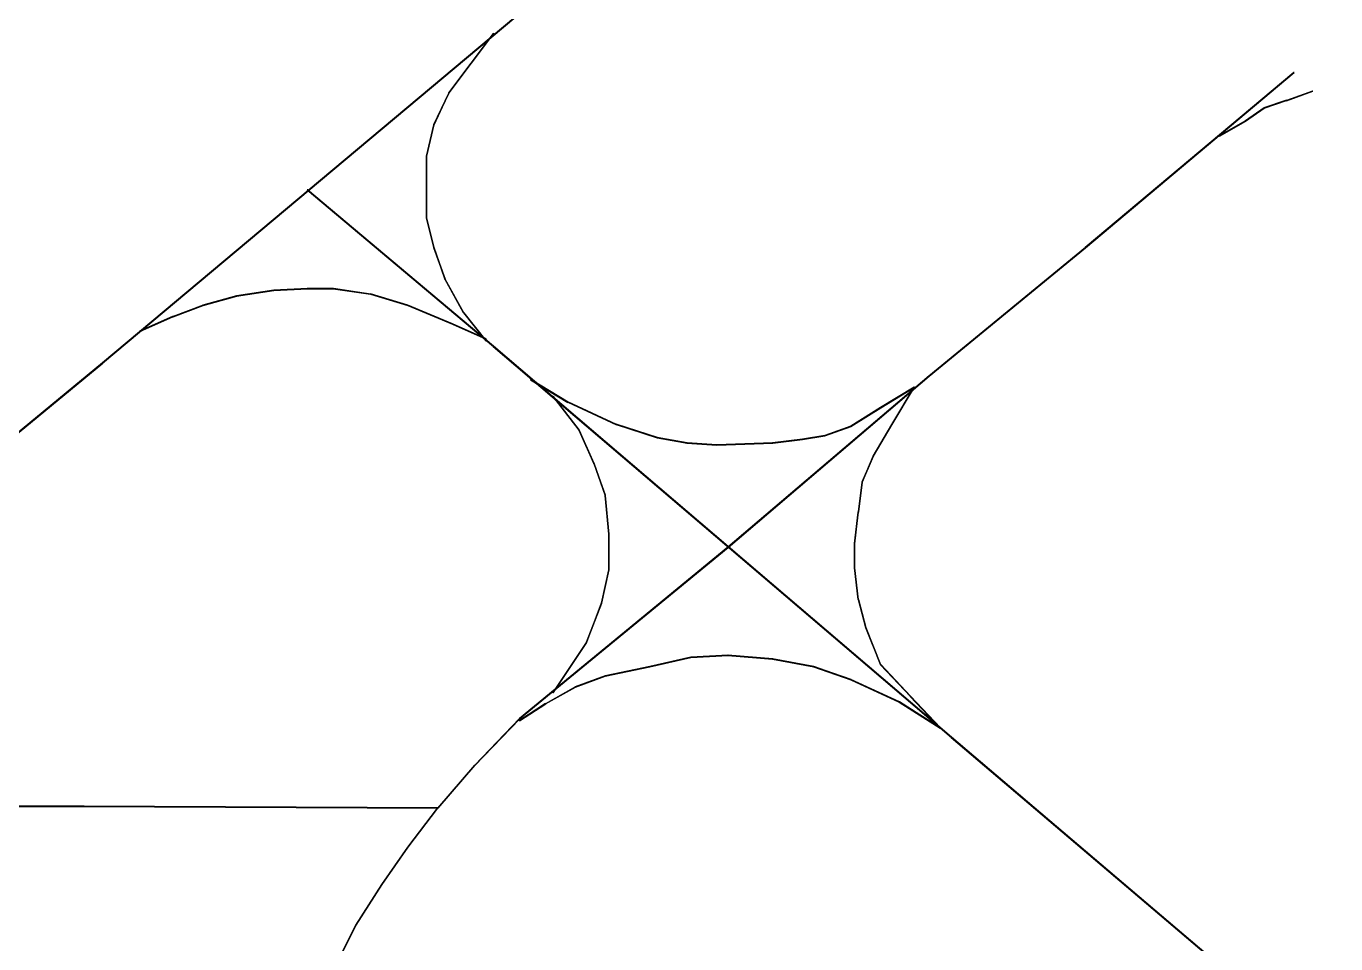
# Model space of a CAD drawing. Extents: x -291248544 to -291003570, y 98625193 to 98746984.
# Drawn here: x -291070004 to -291061953, y 98729246 to 98734885 of the extents above; entities that cross this region are included whole.
import ezdxf

# ---------------------------------------------------------------- set-up
doc = ezdxf.new("R2010")
doc.units = 0

msp = doc.modelspace()

# ---------------------------------------------------------------- linework, layer by layer
at = {"layer": 'mg_to_dxf', "color": 2}
for points in [[(-291066994.1, 98734943.07), (-291066993.98, 98734944.48), (-291069535.32, 98732815.24), (-291069533.92, 98732815.11)], [(-291069533.92, 98732815.11), (-291069534.05, 98732813.7), (-291066992.69, 98734942.95), (-291066994.1, 98734943.07)], [(-291067131.34, 98734839.99), (-291067131.54, 98734841.39), (-291067406.86, 98734474.3), (-291067405.4, 98734474.58)], [(-291067405.4, 98734474.58), (-291067405.14, 98734473.26), (-291067129.94, 98734840.19), (-291067131.34, 98734839.99)], [(-291067131.34, 98734839.99), (-291067129.94, 98734840.19), (-291067131.54, 98734841.39), (-291067131.34, 98734839.99)], [(-291062210.47, 98734599.75), (-291062210.34, 98734601.15), (-291063492.84, 98733524.77), (-291063491.44, 98733524.64)], [(-291063491.44, 98733524.64), (-291063491.57, 98733523.23), (-291062209.06, 98734599.62), (-291062210.47, 98734599.75)], [(-291062210.47, 98734599.75), (-291062209.06, 98734599.62), (-291062210.34, 98734601.15), (-291062210.47, 98734599.75)], [(-291067405.91, 98734473.73), (-291067406.35, 98734475.16), (-291067498.42, 98734279.51), (-291067497.04, 98734280.09)], [(-291067497.04, 98734280.09), (-291067496.52, 98734278.85), (-291067404.63, 98734474.12), (-291067405.91, 98734473.73)], [(-291067406.01, 98734473.78), (-291067406.25, 98734475.1), (-291067406.87, 98734474.3), (-291067405.39, 98734474.58)], [(-291067405.39, 98734474.58), (-291067406.87, 98734474.3), (-291067405.15, 98734473.27), (-291067405.39, 98734474.58)], [(-291067405.4, 98734474.58), (-291067406.86, 98734474.3), (-291067405.14, 98734473.26), (-291067405.4, 98734474.58)], [(-291067405.91, 98734473.73), (-291067404.63, 98734474.12), (-291067406.35, 98734475.16), (-291067405.91, 98734473.73)], [(-291067405.66, 98734474.23), (-291067404.88, 98734473.62), (-291067406.25, 98734475.1), (-291067406.01, 98734473.78)], [(-291067405.39, 98734474.58), (-291067405.15, 98734473.27), (-291067404.88, 98734473.62), (-291067405.66, 98734474.23)], [(-291062096.11, 98734485.46), (-291062095.51, 98734486.74), (-291062256.66, 98734429.18), (-291062255.39, 98734428.57)], [(-291062255.39, 98734428.57), (-291062256, 98734427.29), (-291062094.83, 98734484.85), (-291062096.11, 98734485.46)], [(-291062096.11, 98734485.46), (-291062094.83, 98734484.85), (-291062095.51, 98734486.74), (-291062096.11, 98734485.46)], [(-291062393.6, 98734382.34), (-291062393.23, 98734383.82), (-291062508.58, 98734303.08), (-291062507.22, 98734302.81)], [(-291062507.22, 98734302.81), (-291062507.5, 98734301.39), (-291062392.32, 98734382.02), (-291062393.6, 98734382.34)], [(-291062256.33, 98734428.25), (-291062255.71, 98734429.51), (-291062394.12, 98734383.37), (-291062392.71, 98734382.79)], [(-291062392.71, 98734382.79), (-291062394.12, 98734383.37), (-291062393.21, 98734381.57), (-291062392.71, 98734382.79)], [(-291062393.6, 98734382.34), (-291062392.32, 98734382.02), (-291062393.23, 98734383.82), (-291062393.6, 98734382.34)], [(-291062392.71, 98734382.79), (-291062393.21, 98734381.57), (-291062255.06, 98734427.62), (-291062256.33, 98734428.25)], [(-291062255.39, 98734428.57), (-291062256.66, 98734429.18), (-291062256, 98734427.29), (-291062255.39, 98734428.57)], [(-291062256.33, 98734428.25), (-291062255.06, 98734427.62), (-291062255.71, 98734429.51), (-291062256.33, 98734428.25)], [(-291062508.06, 98734302.27), (-291062507.73, 98734303.61), (-291062668.78, 98734211.59), (-291062667.41, 98734211.22)], [(-291062667.41, 98734211.22), (-291062667.78, 98734209.85), (-291062506.66, 98734301.92), (-291062508.06, 98734302.27)], [(-291062507.22, 98734302.81), (-291062508.58, 98734303.08), (-291062507.5, 98734301.39), (-291062507.22, 98734302.81)], [(-291062508.06, 98734302.27), (-291062506.66, 98734301.92), (-291062507.73, 98734303.61), (-291062508.06, 98734302.27)], [(-291067497.37, 98734279.14), (-291067498.09, 98734280.45), (-291067544.15, 98734084.71), (-291067542.91, 98734085.57)], [(-291067542.91, 98734085.57), (-291067542.15, 98734084.48), (-291067496.19, 98734279.79), (-291067497.37, 98734279.14)], [(-291067497.04, 98734280.09), (-291067498.42, 98734279.51), (-291067496.52, 98734278.85), (-291067497.04, 98734280.09)], [(-291067497.37, 98734279.14), (-291067496.19, 98734279.79), (-291067498.09, 98734280.45), (-291067497.37, 98734279.14)], [(-291062667.41, 98734211.22), (-291062668.78, 98734211.59), (-291062667.78, 98734209.85), (-291062667.41, 98734211.22)], [(-291067542.91, 98734085.57), (-291067544.15, 98734084.71), (-291067542.15, 98734084.48), (-291067542.91, 98734085.57)], [(-291067543.03, 98734084.58), (-291067544.03, 98734085.7), (-291067544.03, 98733867.15), (-291067543.03, 98733868.15)], [(-291067543.03, 98734084.58), (-291067542.03, 98734085.47), (-291067544.03, 98734085.7), (-291067543.03, 98734084.58)], [(-291067543.03, 98733868.15), (-291067542.03, 98733867.15), (-291067542.03, 98734085.47), (-291067543.03, 98734084.58)], [(-291068275.07, 98733878.77), (-291068275.19, 98733880.18), (-291068276.48, 98733878.65), (-291068275.07, 98733878.77)], [(-291068275.07, 98733878.77), (-291068276.48, 98733878.65), (-291067131.31, 98732916.7), (-291067131.43, 98732918.11)], [(-291067131.43, 98732918.11), (-291067130.01, 98732918.23), (-291068275.19, 98733880.18), (-291068275.07, 98733878.77)], [(-291067543.03, 98733868.15), (-291067544.03, 98733867.15), (-291067542.03, 98733867.15), (-291067543.03, 98733868.15)], [(-291067543.03, 98733867.15), (-291067544.03, 98733868.15), (-291067544.03, 98733706.8), (-291067543.03, 98733707.93)], [(-291067543.03, 98733867.15), (-291067542.03, 98733868.15), (-291067544.03, 98733868.15), (-291067543.03, 98733867.15)], [(-291067543.03, 98733707.93), (-291067542.03, 98733707.05), (-291067542.03, 98733868.15), (-291067543.03, 98733867.15)], [(-291067542.91, 98733706.94), (-291067542.15, 98733708.04), (-291067544.15, 98733707.79), (-291067542.91, 98733706.94)], [(-291067542.91, 98733706.94), (-291067544.15, 98733707.79), (-291067498.09, 98733523.55), (-291067497.37, 98733524.81)], [(-291067543.03, 98733707.93), (-291067544.03, 98733706.8), (-291067542.03, 98733707.05), (-291067543.03, 98733707.93)], [(-291067497.37, 98733524.81), (-291067496.17, 98733524.13), (-291067542.15, 98733708.04), (-291067542.91, 98733706.94)], [(-291067497.09, 98733523.85), (-291067496.46, 98733525.08), (-291067498.38, 98733524.51), (-291067497.09, 98733523.85)], [(-291067497.09, 98733523.85), (-291067498.38, 98733524.51), (-291067429.34, 98733328.89), (-291067428.76, 98733330.25)], [(-291067497.37, 98733524.81), (-291067498.09, 98733523.55), (-291067496.17, 98733524.13), (-291067497.37, 98733524.81)], [(-291067428.76, 98733330.25), (-291067427.51, 98733329.71), (-291067496.46, 98733525.08), (-291067497.09, 98733523.85)], [(-291063492.21, 98733524.01), (-291063492.07, 98733525.41), (-291064454.15, 98732735.13), (-291064452.74, 98732735)], [(-291064452.74, 98732735), (-291064452.87, 98732733.6), (-291063490.8, 98733523.87), (-291063492.21, 98733524.01)], [(-291063491.44, 98733524.64), (-291063492.84, 98733524.77), (-291063491.57, 98733523.23), (-291063491.44, 98733524.64)], [(-291063492.21, 98733524.01), (-291063490.8, 98733523.87), (-291063492.07, 98733525.41), (-291063492.21, 98733524.01)], [(-291067428.35, 98733329.33), (-291067427.92, 98733330.62), (-291067429.75, 98733329.8), (-291067428.35, 98733329.33)], [(-291067428.35, 98733329.33), (-291067429.75, 98733329.8), (-291067314.74, 98733122.78), (-291067314.39, 98733124.22)], [(-291067428.76, 98733330.25), (-291067429.34, 98733328.89), (-291067427.51, 98733329.71), (-291067428.76, 98733330.25)], [(-291067314.39, 98733124.22), (-291067313.07, 98733123.9), (-291067427.92, 98733330.62), (-291067428.35, 98733329.33)], [(-291068481.94, 98733261.03), (-291068481.05, 98733262.18), (-291068711.03, 98733227.68), (-291068709.83, 98733226.85)], [(-291068709.83, 98733226.85), (-291068710.61, 98733225.72), (-291068480.85, 98733260.19), (-291068481.94, 98733261.03)], [(-291068275.95, 98733272.52), (-291068274.98, 98733273.58), (-291068482.05, 98733262.08), (-291068480.95, 98733261.14)], [(-291068480.95, 98733261.14), (-291068482.05, 98733262.08), (-291068481.84, 98733260.08), (-291068480.95, 98733261.14)], [(-291068481.94, 98733261.03), (-291068480.85, 98733260.19), (-291068481.05, 98733262.18), (-291068481.94, 98733261.03)], [(-291068480.95, 98733261.14), (-291068481.84, 98733260.08), (-291068274.92, 98733271.58), (-291068275.95, 98733272.52)], [(-291068274.95, 98733272.55), (-291068275.98, 98733273.55), (-291068275.92, 98733271.55), (-291068274.95, 98733272.55)], [(-291068115.74, 98733272.55), (-291068114.66, 98733273.55), (-291068275.98, 98733273.55), (-291068274.95, 98733272.55)], [(-291068275.95, 98733272.52), (-291068274.92, 98733271.58), (-291068274.98, 98733273.58), (-291068275.95, 98733272.52)], [(-291068274.95, 98733272.55), (-291068275.92, 98733271.55), (-291068114.81, 98733271.55), (-291068115.74, 98733272.55)], [(-291068114.74, 98733272.48), (-291068115.66, 98733273.63), (-291068115.8, 98733271.63), (-291068114.74, 98733272.48)], [(-291068114.74, 98733272.48), (-291068115.8, 98733271.63), (-291067886.08, 98733237.17), (-291067886.85, 98733238.29)], [(-291068115.74, 98733272.55), (-291068114.81, 98733271.55), (-291068114.66, 98733273.55), (-291068115.74, 98733272.55)], [(-291067886.85, 98733238.29), (-291067885.64, 98733239.12), (-291068115.66, 98733273.63), (-291068114.74, 98733272.48)], [(-291068916.79, 98733169.38), (-291068916.16, 98733170.68), (-291069100.27, 98733101.64), (-291069098.96, 98733101.07)], [(-291069098.96, 98733101.07), (-291069099.52, 98733099.79), (-291068915.54, 98733168.78), (-291068916.79, 98733169.38)], [(-291068710.81, 98733226.64), (-291068710.05, 98733227.89), (-291068917.11, 98733170.37), (-291068915.84, 98733169.69)], [(-291068915.84, 98733169.69), (-291068917.11, 98733170.37), (-291068916.49, 98733168.47), (-291068915.84, 98733169.69)], [(-291068916.79, 98733169.38), (-291068915.54, 98733168.78), (-291068916.16, 98733170.68), (-291068916.79, 98733169.38)], [(-291068915.84, 98733169.69), (-291068916.49, 98733168.47), (-291068709.64, 98733225.93), (-291068710.81, 98733226.64)], [(-291068709.83, 98733226.85), (-291068711.03, 98733227.68), (-291068710.61, 98733225.72), (-291068709.83, 98733226.85)], [(-291068710.81, 98733226.64), (-291068709.64, 98733225.93), (-291068710.05, 98733227.89), (-291068710.81, 98733226.64)], [(-291067885.87, 98733238.08), (-291067886.61, 98733239.34), (-291067887.05, 98733237.39), (-291067885.87, 98733238.08)], [(-291067885.87, 98733238.08), (-291067887.05, 98733237.39), (-291067657.33, 98733168.47), (-291067657.95, 98733169.7)], [(-291067886.85, 98733238.29), (-291067886.08, 98733237.17), (-291067885.64, 98733239.12), (-291067886.85, 98733238.29)], [(-291067657.95, 98733169.7), (-291067656.65, 98733170.35), (-291067886.61, 98733239.34), (-291067885.87, 98733238.08)], [(-291067657.01, 98733169.36), (-291067657.6, 98733170.69), (-291067658.27, 98733168.81), (-291067657.01, 98733169.36)], [(-291067657.01, 98733169.36), (-291067658.27, 98733168.81), (-291067382.75, 98733054), (-291067383.27, 98733055.31)], [(-291067657.95, 98733169.7), (-291067657.33, 98733168.47), (-291067656.65, 98733170.35), (-291067657.95, 98733169.7)], [(-291067383.27, 98733055.31), (-291067381.96, 98733055.84), (-291067657.6, 98733170.69), (-291067657.01, 98733169.36)], [(-291069099.88, 98733100.69), (-291069099.35, 98733102.02), (-291069306.28, 98733010.05), (-291069304.96, 98733009.54)], [(-291069304.96, 98733009.54), (-291069305.47, 98733008.22), (-291069098.59, 98733100.17), (-291069099.88, 98733100.69)], [(-291069098.96, 98733101.07), (-291069100.27, 98733101.64), (-291069099.52, 98733099.79), (-291069098.96, 98733101.07)], [(-291069099.88, 98733100.69), (-291069098.59, 98733100.17), (-291069099.35, 98733102.02), (-291069099.88, 98733100.69)], [(-291067313.83, 98733123.39), (-291067313.63, 98733124.73), (-291067315.29, 98733123.61), (-291067313.83, 98733123.39)], [(-291067313.83, 98733123.39), (-291067315.29, 98733123.61), (-291067177.29, 98732951.1), (-291067177.13, 98732952.51)], [(-291067314.39, 98733124.22), (-291067314.74, 98733122.78), (-291067313.07, 98733123.9), (-291067314.39, 98733124.22)], [(-291067177.13, 98732952.51), (-291067175.73, 98732952.35), (-291067313.63, 98733124.73), (-291067313.83, 98733123.39)], [(-291069304.96, 98733009.54), (-291069306.28, 98733010.05), (-291069305.47, 98733008.22), (-291069304.96, 98733009.54)], [(-291067382.36, 98733054.91), (-291067382.87, 98733056.24), (-291067383.66, 98733054.4), (-291067382.36, 98733054.91)], [(-291067382.36, 98733054.91), (-291067383.66, 98733054.4), (-291067176.77, 98732962.45), (-291067177.28, 98732963.77)], [(-291067383.27, 98733055.31), (-291067382.75, 98733054), (-291067381.96, 98733055.84), (-291067383.27, 98733055.31)], [(-291067177.28, 98732963.77), (-291067175.96, 98732964.27), (-291067382.87, 98733056.24), (-291067382.36, 98733054.91)], [(-291067177.13, 98732952.51), (-291067177.29, 98732951.1), (-291067175.73, 98732952.35), (-291067177.13, 98732952.51)], [(-291067177.28, 98732963.77), (-291067176.77, 98732962.45), (-291067175.96, 98732964.27), (-291067177.28, 98732963.77)], [(-291067130.66, 98732917.46), (-291067130.78, 98732918.87), (-291067132.07, 98732917.35), (-291067130.66, 98732917.46)], [(-291067130.66, 98732917.46), (-291067132.07, 98732917.35), (-291064316.06, 98730513.44), (-291064316.18, 98730514.85)], [(-291067131.43, 98732918.11), (-291067131.31, 98732916.7), (-291067130.01, 98732918.23), (-291067131.43, 98732918.11)], [(-291064316.18, 98730514.85), (-291064314.77, 98730514.96), (-291067130.78, 98732918.87), (-291067130.66, 98732917.46)], [(-291069534.69, 98732814.47), (-291069534.55, 98732815.88), (-291071160.39, 98731476.28), (-291071158.98, 98731476.15)], [(-291071158.98, 98731476.15), (-291071159.11, 98731474.74), (-291069533.28, 98732814.34), (-291069534.69, 98732814.47)], [(-291069533.92, 98732815.11), (-291069535.32, 98732815.24), (-291069534.05, 98732813.7), (-291069533.92, 98732815.11)], [(-291069534.69, 98732814.47), (-291069533.28, 98732814.34), (-291069534.55, 98732815.88), (-291069534.69, 98732814.47)], [(-291066901.73, 98732711.53), (-291066902.07, 98732712.91), (-291066903.1, 98732711.19), (-291066901.73, 98732711.53)], [(-291066901.73, 98732711.53), (-291066903.1, 98732711.19), (-291066673.32, 98732573.32), (-291066673.71, 98732574.72)], [(-291066673.71, 98732574.72), (-291066672.38, 98732575.09), (-291066902.07, 98732712.91), (-291066901.73, 98732711.53)], [(-291064453.51, 98732734.36), (-291064453.39, 98732735.77), (-291065690.11, 98731682.27), (-291065688.71, 98731682.15)], [(-291065688.71, 98731682.15), (-291065688.83, 98731680.73), (-291064452.1, 98732734.24), (-291064453.51, 98732734.36)], [(-291064452.74, 98732735), (-291064454.15, 98732735.13), (-291064452.87, 98732733.6), (-291064452.74, 98732735)], [(-291064453.51, 98732734.36), (-291064452.1, 98732734.24), (-291064453.39, 98732735.77), (-291064453.51, 98732734.36)], [(-291066764.52, 98732608.4), (-291066764.35, 98732609.8), (-291066765.93, 98732608.58), (-291066764.52, 98732608.4)], [(-291066764.52, 98732608.4), (-291066765.93, 98732608.58), (-291066605.17, 98732401.89), (-291066604.92, 98732403.2)], [(-291066604.92, 98732403.2), (-291066603.44, 98732402.92), (-291066764.35, 98732609.8), (-291066764.52, 98732608.4)], [(-291064545.1, 98732665.75), (-291064544.77, 98732667.13), (-291064751.62, 98732540.72), (-291064750.24, 98732540.39)], [(-291064750.24, 98732540.39), (-291064750.57, 98732539.02), (-291064543.73, 98732665.42), (-291064545.1, 98732665.75)], [(-291064544.93, 98732665.59), (-291064545.28, 98732666.96), (-291064683.12, 98732437.22), (-291064681.75, 98732437.56)], [(-291064681.75, 98732437.56), (-291064681.4, 98732436.19), (-291064543.56, 98732665.93), (-291064544.93, 98732665.59)], [(-291064544.93, 98732665.59), (-291064543.56, 98732665.93), (-291064545.28, 98732666.96), (-291064544.93, 98732665.59)], [(-291064545.1, 98732665.75), (-291064543.73, 98732665.42), (-291064544.77, 98732667.13), (-291064545.1, 98732665.75)], [(-291066672.82, 98732574.25), (-291066673.27, 98732575.56), (-291066674.2, 98732573.79), (-291066672.82, 98732574.25)], [(-291066672.82, 98732574.25), (-291066674.2, 98732573.79), (-291066375.64, 98732435.99), (-291066376.19, 98732437.34)], [(-291066673.71, 98732574.72), (-291066673.32, 98732573.32), (-291066672.38, 98732575.09), (-291066673.71, 98732574.72)], [(-291066376.19, 98732437.34), (-291066374.92, 98732437.86), (-291066673.27, 98732575.56), (-291066672.82, 98732574.25)], [(-291064751.1, 98732539.87), (-291064750.77, 98732541.25), (-291064934.64, 98732426.33), (-291064933.35, 98732425.96)], [(-291064933.35, 98732425.96), (-291064933.77, 98732424.52), (-291064749.72, 98732539.54), (-291064751.1, 98732539.87)], [(-291064750.24, 98732540.39), (-291064751.62, 98732540.72), (-291064750.57, 98732539.02), (-291064750.24, 98732540.39)], [(-291064751.1, 98732539.87), (-291064749.72, 98732539.54), (-291064750.77, 98732541.25), (-291064751.1, 98732539.87)], [(-291066604.41, 98732402.34), (-291066603.95, 98732403.78), (-291066605.68, 98732402.74), (-291066604.41, 98732402.34)], [(-291066604.41, 98732402.34), (-291066605.68, 98732402.74), (-291066513.79, 98732195.98), (-291066513.26, 98732197.27)], [(-291066604.92, 98732403.2), (-291066605.17, 98732401.89), (-291066603.44, 98732402.92), (-291066604.92, 98732403.2)], [(-291066513.26, 98732197.27), (-291066511.93, 98732196.72), (-291066603.95, 98732403.78), (-291066604.41, 98732402.34)], [(-291066375.26, 98732436.98), (-291066375.85, 98732438.22), (-291066376.57, 98732436.35), (-291066375.26, 98732436.98)], [(-291066375.26, 98732436.98), (-291066376.57, 98732436.35), (-291066123.73, 98732355.9), (-291066124.44, 98732357.18)], [(-291066376.19, 98732437.34), (-291066375.64, 98732435.99), (-291066374.92, 98732437.86), (-291066376.19, 98732437.34)], [(-291066124.44, 98732357.18), (-291066123.24, 98732357.84), (-291066375.85, 98732438.22), (-291066375.26, 98732436.98)], [(-291065094.49, 98732368.39), (-291065093.75, 98732369.52), (-291065231.96, 98732346.49), (-291065230.83, 98732345.66)], [(-291065230.83, 98732345.66), (-291065231.67, 98732344.51), (-291065093.25, 98732367.58), (-291065094.49, 98732368.39)], [(-291064934.25, 98732425.52), (-291064933.74, 98732426.76), (-291065094.72, 98732369.27), (-291065093.52, 98732368.64)], [(-291065093.52, 98732368.64), (-291065094.72, 98732369.27), (-291065094.21, 98732367.33), (-291065093.52, 98732368.64)], [(-291065094.49, 98732368.39), (-291065093.25, 98732367.58), (-291065093.75, 98732369.52), (-291065094.49, 98732368.39)], [(-291065093.52, 98732368.64), (-291065094.21, 98732367.33), (-291064932.86, 98732424.95), (-291064934.25, 98732425.52)], [(-291064933.35, 98732425.96), (-291064934.64, 98732426.33), (-291064933.77, 98732424.52), (-291064933.35, 98732425.96)], [(-291064934.25, 98732425.52), (-291064932.86, 98732424.95), (-291064933.74, 98732426.76), (-291064934.25, 98732425.52)], [(-291064682.26, 98732436.7), (-291064682.61, 98732438.08), (-291064797.6, 98732242.6), (-291064796.19, 98732243.02)], [(-291064796.19, 98732243.02), (-291064795.81, 98732241.7), (-291064680.89, 98732437.05), (-291064682.26, 98732436.7)], [(-291064681.75, 98732437.56), (-291064683.12, 98732437.22), (-291064681.4, 98732436.19), (-291064681.75, 98732437.56)], [(-291064682.26, 98732436.7), (-291064680.89, 98732437.05), (-291064682.61, 98732438.08), (-291064682.26, 98732436.7)], [(-291066123.47, 98732356.93), (-291066124.21, 98732358.09), (-291066124.7, 98732356.15), (-291066123.47, 98732356.93)], [(-291066123.47, 98732356.93), (-291066124.7, 98732356.15), (-291065940.49, 98732321.61), (-291065941.35, 98732322.79)], [(-291066124.44, 98732357.18), (-291066123.73, 98732355.9), (-291066123.24, 98732357.84), (-291066124.44, 98732357.18)], [(-291065941.35, 98732322.79), (-291065940.24, 98732323.59), (-291066124.21, 98732358.09), (-291066123.47, 98732356.93)], [(-291065940.36, 98732322.66), (-291065941.23, 98732323.72), (-291065941.48, 98732321.73), (-291065940.36, 98732322.66)], [(-291065940.36, 98732322.66), (-291065941.48, 98732321.73), (-291065757.27, 98732310.22), (-291065758.25, 98732311.28)], [(-291065941.35, 98732322.79), (-291065940.49, 98732321.61), (-291065940.24, 98732323.59), (-291065941.35, 98732322.79)], [(-291065758.25, 98732311.28), (-291065757.24, 98732312.22), (-291065941.23, 98732323.72), (-291065940.36, 98732322.66)], [(-291065757.25, 98732311.27), (-291065758.27, 98732310.23), (-291065413.85, 98732321.71), (-291065414.93, 98732322.68)], [(-291065757.25, 98732311.27), (-291065758.24, 98732312.23), (-291065758.27, 98732310.23), (-291065757.25, 98732311.27)], [(-291065758.25, 98732311.28), (-291065757.27, 98732310.22), (-291065757.24, 98732312.22), (-291065758.25, 98732311.28)], [(-291065414.93, 98732322.68), (-291065414.01, 98732323.71), (-291065758.24, 98732312.23), (-291065757.25, 98732311.27)], [(-291065231.82, 98732345.52), (-291065230.97, 98732346.63), (-291065415, 98732323.63), (-291065413.93, 98732322.75)], [(-291065413.93, 98732322.75), (-291065415, 98732323.63), (-291065414.85, 98732321.63), (-291065413.93, 98732322.75)], [(-291065414.93, 98732322.68), (-291065413.85, 98732321.71), (-291065414.01, 98732323.71), (-291065414.93, 98732322.68)], [(-291065413.93, 98732322.75), (-291065414.85, 98732321.63), (-291065230.68, 98732344.65), (-291065231.82, 98732345.52)], [(-291065230.83, 98732345.66), (-291065231.96, 98732346.49), (-291065231.67, 98732344.51), (-291065230.83, 98732345.66)], [(-291065231.82, 98732345.52), (-291065230.68, 98732344.65), (-291065230.97, 98732346.63), (-291065231.82, 98732345.52)], [(-291064796.65, 98732242.12), (-291064797.14, 98732243.5), (-291064866.29, 98732082.17), (-291064864.91, 98732082.83)], [(-291064864.91, 98732082.83), (-291064864.34, 98732081.64), (-291064795.36, 98732242.59), (-291064796.65, 98732242.12)], [(-291064796.19, 98732243.02), (-291064797.6, 98732242.6), (-291064795.81, 98732241.7), (-291064796.19, 98732243.02)], [(-291064796.65, 98732242.12), (-291064795.36, 98732242.59), (-291064797.14, 98732243.5), (-291064796.65, 98732242.12)], [(-291066512.89, 98732196.34), (-291066512.3, 98732197.65), (-291066514.16, 98732196.91), (-291066512.89, 98732196.34)], [(-291066512.89, 98732196.34), (-291066514.16, 98732196.91), (-291066445.21, 98732001.57), (-291066444.56, 98732002.73)], [(-291066513.26, 98732197.27), (-291066513.79, 98732195.98), (-291066511.93, 98732196.72), (-291066513.26, 98732197.27)], [(-291066444.56, 98732002.73), (-291066443.25, 98732002), (-291066512.3, 98732197.65), (-291066512.89, 98732196.34)], [(-291064865.17, 98732081.87), (-291064866.02, 98732083.13), (-291064889.06, 98731898.89), (-291064887.94, 98731899.76)], [(-291064887.94, 98731899.76), (-291064887.07, 98731898.64), (-291064864.07, 98732082.6), (-291064865.17, 98732081.87)], [(-291064864.91, 98732082.83), (-291064866.29, 98732082.17), (-291064864.34, 98732081.64), (-291064864.91, 98732082.83)], [(-291064865.17, 98732081.87), (-291064864.07, 98732082.6), (-291064866.02, 98732083.13), (-291064865.17, 98732081.87)], [(-291066444.35, 98732001.76), (-291066443.46, 98732002.98), (-291066445.43, 98732002.54), (-291066444.35, 98732001.76)], [(-291066444.35, 98732001.76), (-291066445.43, 98732002.54), (-291066422.46, 98731761.39), (-291066421.56, 98731762.43)], [(-291066444.56, 98732002.73), (-291066445.21, 98732001.57), (-291066443.25, 98732002), (-291066444.56, 98732002.73)], [(-291066421.56, 98731762.43), (-291066420.46, 98731761.48), (-291066443.46, 98732002.98), (-291066444.35, 98732001.76)], [(-291064888.06, 98731898.76), (-291064888.93, 98731899.88), (-291064911.95, 98731704.27), (-291064910.83, 98731705.21)], [(-291064910.83, 98731705.21), (-291064909.95, 98731704.16), (-291064886.95, 98731899.64), (-291064888.06, 98731898.76)], [(-291064887.94, 98731899.76), (-291064889.06, 98731898.89), (-291064887.07, 98731898.64), (-291064887.94, 98731899.76)], [(-291064888.06, 98731898.76), (-291064886.95, 98731899.64), (-291064888.93, 98731899.88), (-291064888.06, 98731898.76)], [(-291066421.51, 98731761.43), (-291066420.51, 98731762.48), (-291066422.51, 98731762.39), (-291066421.51, 98731761.43)], [(-291066421.51, 98731761.43), (-291066422.51, 98731762.39), (-291066422.51, 98731544.1), (-291066421.51, 98731545)], [(-291066421.56, 98731762.43), (-291066422.46, 98731761.39), (-291066420.46, 98731761.48), (-291066421.56, 98731762.43)], [(-291066421.51, 98731545), (-291066420.51, 98731543.88), (-291066420.51, 98731762.48), (-291066421.51, 98731761.43)], [(-291065689.47, 98731681.51), (-291065689.34, 98731682.91), (-291066971.89, 98730629.38), (-291066970.44, 98730629.29)], [(-291066970.44, 98730629.29), (-291066970.53, 98730627.91), (-291065688.06, 98731681.37), (-291065689.47, 98731681.51)], [(-291065688.71, 98731682.15), (-291065690.11, 98731682.27), (-291065688.83, 98731680.73), (-291065688.71, 98731682.15)], [(-291065689.47, 98731681.51), (-291065688.06, 98731681.37), (-291065689.34, 98731682.91), (-291065689.47, 98731681.51)], [(-291064910.83, 98731705.21), (-291064911.95, 98731704.27), (-291064909.95, 98731704.16), (-291064910.83, 98731705.21)], [(-291064910.89, 98731704.21), (-291064911.89, 98731705.27), (-291064911.89, 98731555.38), (-291064910.89, 98731556.44)], [(-291064910.89, 98731704.21), (-291064909.89, 98731705.15), (-291064911.89, 98731705.27), (-291064910.89, 98731704.21)], [(-291064910.89, 98731556.44), (-291064909.89, 98731555.5), (-291064909.89, 98731705.15), (-291064910.89, 98731704.21)], [(-291064910.83, 98731555.44), (-291064909.95, 98731556.49), (-291064911.95, 98731556.38), (-291064910.83, 98731555.44)], [(-291064910.83, 98731555.44), (-291064911.95, 98731556.38), (-291064888.93, 98731360.7), (-291064888.06, 98731361.89)], [(-291064910.89, 98731556.44), (-291064911.89, 98731555.38), (-291064909.89, 98731555.5), (-291064910.89, 98731556.44)], [(-291064888.06, 98731361.89), (-291064886.96, 98731361.08), (-291064909.95, 98731556.49), (-291064910.83, 98731555.44)], [(-291066421.62, 98731544), (-291066422.4, 98731545.1), (-291066468.35, 98731338.3), (-291066467.18, 98731338.99)], [(-291066467.18, 98731338.99), (-291066466.43, 98731337.72), (-291066420.4, 98731544.88), (-291066421.62, 98731544)], [(-291066421.51, 98731545), (-291066422.51, 98731544.1), (-291066420.51, 98731543.88), (-291066421.51, 98731545)], [(-291066421.62, 98731544), (-291066420.4, 98731544.88), (-291066422.4, 98731545.1), (-291066421.62, 98731544)], [(-291066467.46, 98731338.03), (-291066468.07, 98731339.26), (-291066559.91, 98731098.17), (-291066558.66, 98731098.65)], [(-291066558.66, 98731098.65), (-291066558.12, 98731097.24), (-291066466.15, 98731338.68), (-291066467.46, 98731338.03)], [(-291066467.18, 98731338.99), (-291066468.35, 98731338.3), (-291066466.43, 98731337.72), (-291066467.18, 98731338.99)], [(-291066467.46, 98731338.03), (-291066466.15, 98731338.68), (-291066468.07, 98731339.26), (-291066467.46, 98731338.03)], [(-291064887.87, 98731360.9), (-291064887.14, 98731362.06), (-291064889.11, 98731361.69), (-291064887.87, 98731360.9)], [(-291064887.87, 98731360.9), (-291064889.11, 98731361.69), (-291064843.05, 98731188.93), (-291064842.35, 98731190.21)], [(-291064888.06, 98731361.89), (-291064888.93, 98731360.7), (-291064886.96, 98731361.08), (-291064888.06, 98731361.89)], [(-291064842.35, 98731190.21), (-291064841.14, 98731189.56), (-291064887.14, 98731362.06), (-291064887.87, 98731360.9)], [(-291064842.04, 98731189.26), (-291064841.46, 98731190.51), (-291064843.36, 98731189.88), (-291064842.04, 98731189.26)], [(-291064842.04, 98731189.26), (-291064843.36, 98731189.88), (-291064751.34, 98730959.83), (-291064750.86, 98730961.32)], [(-291064842.35, 98731190.21), (-291064843.05, 98731188.93), (-291064841.14, 98731189.56), (-291064842.35, 98731190.21)], [(-291064750.86, 98730961.32), (-291064749.62, 98730960.92), (-291064841.46, 98731190.51), (-291064842.04, 98731189.26)], [(-291066559.12, 98731097.76), (-291066559.45, 98731099.05), (-291066765.94, 98730789.32), (-291066764.55, 98730789.6)], [(-291066764.55, 98730789.6), (-291066764.28, 98730788.21), (-291066557.66, 98731098.13), (-291066559.12, 98731097.76)], [(-291066558.66, 98731098.65), (-291066559.91, 98731098.17), (-291066558.12, 98731097.24), (-291066558.66, 98731098.65)], [(-291066559.12, 98731097.76), (-291066557.66, 98731098.13), (-291066559.45, 98731099.05), (-291066559.12, 98731097.76)], [(-291065918.46, 98731006.51), (-291065917.62, 98731007.73), (-291066170.44, 98730950.27), (-291066169.25, 98730949.51)], [(-291066169.25, 98730949.51), (-291066170.01, 98730948.31), (-291065917.34, 98731005.74), (-291065918.46, 98731006.51)], [(-291065689.59, 98731018.04), (-291065688.57, 98731019.09), (-291065918.61, 98731007.59), (-291065917.47, 98731006.65)], [(-291065917.47, 98731006.65), (-291065918.61, 98731007.59), (-291065918.33, 98731005.6), (-291065917.47, 98731006.65)], [(-291065918.46, 98731006.51), (-291065917.34, 98731005.74), (-291065917.62, 98731007.73), (-291065918.46, 98731006.51)], [(-291065917.47, 98731006.65), (-291065918.33, 98731005.6), (-291065688.6, 98731017.09), (-291065689.59, 98731018.04)], [(-291065688.59, 98731018.02), (-291065689.57, 98731019.11), (-291065689.6, 98731017.11), (-291065688.59, 98731018.02)], [(-291065688.59, 98731018.02), (-291065689.6, 98731017.11), (-291065414.06, 98730994.14), (-291065414.93, 98730995.22)], [(-291065689.59, 98731018.04), (-291065688.6, 98731017.09), (-291065688.57, 98731019.09), (-291065689.59, 98731018.04)], [(-291065414.93, 98730995.22), (-291065413.8, 98730996.13), (-291065689.57, 98731019.11), (-291065688.59, 98731018.02)], [(-291065413.94, 98730995.09), (-291065414.79, 98730996.26), (-291065415.05, 98730994.28), (-291065413.94, 98730995.09)], [(-291065413.94, 98730995.09), (-291065415.05, 98730994.28), (-291065162.42, 98730948.34), (-291065163.15, 98730949.49)], [(-291065414.93, 98730995.22), (-291065414.06, 98730994.14), (-291065413.8, 98730996.13), (-291065414.93, 98730995.22)], [(-291065163.15, 98730949.49), (-291065161.91, 98730950.28), (-291065414.79, 98730996.26), (-291065413.94, 98730995.09)], [(-291066170.23, 98730949.3), (-291066169.46, 98730950.48), (-291066445.17, 98730893.04), (-291066443.91, 98730892.28)], [(-291066443.91, 98730892.28), (-291066444.61, 98730891.12), (-291066169.04, 98730948.53), (-291066170.23, 98730949.3)], [(-291066169.25, 98730949.51), (-291066170.44, 98730950.27), (-291066170.01, 98730948.31), (-291066169.25, 98730949.51)], [(-291066170.23, 98730949.3), (-291066169.04, 98730948.53), (-291066169.46, 98730950.48), (-291066170.23, 98730949.3)], [(-291065162.19, 98730949.24), (-291065162.88, 98730950.54), (-291065163.39, 98730948.6), (-291065162.19, 98730949.24)], [(-291065162.19, 98730949.24), (-291065163.39, 98730948.6), (-291064933.68, 98730868.2), (-291064934.25, 98730869.46)], [(-291065163.15, 98730949.49), (-291065162.42, 98730948.34), (-291065161.91, 98730950.28), (-291065163.15, 98730949.49)], [(-291064934.25, 98730869.46), (-291064932.93, 98730870.06), (-291065162.88, 98730950.54), (-291065162.19, 98730949.24)], [(-291064750.32, 98730960.48), (-291064750.16, 98730961.76), (-291064751.88, 98730960.67), (-291064750.32, 98730960.48)], [(-291064750.32, 98730960.48), (-291064751.88, 98730960.67), (-291064567.95, 98730765.25), (-291064567.91, 98730766.66)], [(-291064750.86, 98730961.32), (-291064751.34, 98730959.83), (-291064749.62, 98730960.92), (-291064750.86, 98730961.32)], [(-291064567.91, 98730766.66), (-291064566.5, 98730766.62), (-291064750.16, 98730961.76), (-291064750.32, 98730960.48)], [(-291066444.87, 98730892.01), (-291066444.21, 98730893.32), (-291066628.4, 98730824.25), (-291066627.03, 98730823.69)], [(-291066627.03, 98730823.69), (-291066627.55, 98730822.43), (-291066443.65, 98730891.39), (-291066444.87, 98730892.01)], [(-291066443.91, 98730892.28), (-291066445.17, 98730893.04), (-291066444.61, 98730891.12), (-291066443.91, 98730892.28)], [(-291066444.87, 98730892.01), (-291066443.65, 98730891.39), (-291066444.21, 98730893.32), (-291066444.87, 98730892.01)], [(-291064933.32, 98730869.08), (-291064933.86, 98730870.43), (-291064934.61, 98730868.57), (-291064933.32, 98730869.08)], [(-291064933.32, 98730869.08), (-291064934.61, 98730868.57), (-291064636.26, 98730730.87), (-291064636.69, 98730732.17)], [(-291064934.25, 98730869.46), (-291064933.68, 98730868.2), (-291064932.93, 98730870.06), (-291064934.25, 98730869.46)], [(-291064636.69, 98730732.17), (-291064635.3, 98730732.63), (-291064933.86, 98730870.43), (-291064933.32, 98730869.08)], [(-291066627.94, 98730823.27), (-291066627.49, 98730824.67), (-291066811.56, 98730721.13), (-291066810.17, 98730720.77)], [(-291066810.17, 98730720.77), (-291066810.53, 98730719.42), (-291066626.64, 98730822.85), (-291066627.94, 98730823.27)], [(-291066764.55, 98730789.6), (-291066765.94, 98730789.32), (-291066764.28, 98730788.21), (-291066764.55, 98730789.6)], [(-291066627.03, 98730823.69), (-291066628.4, 98730824.25), (-291066627.55, 98730822.43), (-291066627.03, 98730823.69)], [(-291066627.94, 98730823.27), (-291066626.64, 98730822.85), (-291066627.49, 98730824.67), (-291066627.94, 98730823.27)], [(-291064567.22, 98730765.93), (-291064567.18, 98730767.35), (-291064568.64, 98730765.98), (-291064567.22, 98730765.93)], [(-291064567.22, 98730765.93), (-291064568.64, 98730765.98), (-291064384.85, 98730570.7), (-291064384.8, 98730572.11)], [(-291064567.91, 98730766.66), (-291064567.95, 98730765.25), (-291064566.5, 98730766.62), (-291064567.91, 98730766.66)], [(-291064384.8, 98730572.11), (-291064383.39, 98730572.07), (-291064567.18, 98730767.35), (-291064567.22, 98730765.93)], [(-291066811.03, 98730720.25), (-291066810.7, 98730721.65), (-291066971.79, 98730618.09), (-291066970.4, 98730617.79)], [(-291066970.4, 98730617.79), (-291066970.71, 98730616.41), (-291066809.67, 98730719.93), (-291066811.03, 98730720.25)], [(-291066810.17, 98730720.77), (-291066811.56, 98730721.13), (-291066810.53, 98730719.42), (-291066810.17, 98730720.77)], [(-291066811.03, 98730720.25), (-291066809.67, 98730719.93), (-291066810.7, 98730721.65), (-291066811.03, 98730720.25)], [(-291064635.81, 98730731.7), (-291064636.17, 98730733.11), (-291064637.13, 98730731.35), (-291064635.81, 98730731.7)], [(-291064635.81, 98730731.7), (-291064637.13, 98730731.35), (-291064384.58, 98730570.63), (-291064384.88, 98730572.02)], [(-291064636.69, 98730732.17), (-291064636.26, 98730730.87), (-291064635.3, 98730732.63), (-291064636.69, 98730732.17)], [(-291064384.88, 98730572.02), (-291064383.5, 98730572.32), (-291064636.17, 98730733.11), (-291064635.81, 98730731.7)], [(-291066971.17, 98730628.61), (-291066971.16, 98730630.06), (-291067246.57, 98730343.18), (-291067245.14, 98730343.23)], [(-291067245.14, 98730343.23), (-291067245.09, 98730341.83), (-291066969.8, 98730628.59), (-291066971.17, 98730628.61)], [(-291066970.44, 98730629.29), (-291066971.89, 98730629.38), (-291066970.53, 98730627.91), (-291066970.44, 98730629.29)], [(-291066970.4, 98730617.79), (-291066971.79, 98730618.09), (-291066970.71, 98730616.41), (-291066970.4, 98730617.79)], [(-291066971.17, 98730628.61), (-291066969.8, 98730628.59), (-291066971.16, 98730630.06), (-291066971.17, 98730628.61)], [(-291064384.88, 98730572.02), (-291064384.58, 98730570.63), (-291064383.5, 98730572.32), (-291064384.88, 98730572.02)], [(-291064384.8, 98730572.11), (-291064384.85, 98730570.7), (-291064383.39, 98730572.07), (-291064384.8, 98730572.11)], [(-291064315.41, 98730514.2), (-291064315.53, 98730515.61), (-291064316.83, 98730514.09), (-291064315.41, 98730514.2)], [(-291064315.41, 98730514.2), (-291064316.83, 98730514.09), (-291060264.85, 98727068.77), (-291060264.97, 98727070.18)], [(-291064316.18, 98730514.85), (-291064316.06, 98730513.44), (-291064314.77, 98730514.96), (-291064316.18, 98730514.85)], [(-291060264.97, 98727070.18), (-291060263.56, 98727070.29), (-291064315.53, 98730515.61), (-291064315.41, 98730514.2)], [(-291067245.81, 98730342.49), (-291067245.89, 98730343.92), (-291067475.47, 98730079.91), (-291067474.04, 98730080.03)], [(-291067474.04, 98730080.03), (-291067473.92, 98730078.64), (-291067244.42, 98730342.57), (-291067245.81, 98730342.49)], [(-291067245.14, 98730343.23), (-291067246.57, 98730343.18), (-291067245.09, 98730341.83), (-291067245.14, 98730343.23)], [(-291067245.81, 98730342.49), (-291067244.42, 98730342.57), (-291067245.89, 98730343.92), (-291067245.81, 98730342.49)], [(-291070380.66, 98730091.09), (-291070381.67, 98730090.09), (-291069648.25, 98730090.09), (-291069649.24, 98730091.09)], [(-291069649.24, 98730091.09), (-291069648.24, 98730092.09), (-291070381.66, 98730092.09), (-291070380.66, 98730091.09)], [(-291069648.24, 98730091.09), (-291069649.24, 98730092.1), (-291069649.25, 98730090.1), (-291069648.24, 98730091.09)], [(-291069648.24, 98730091.09), (-291069649.25, 98730090.1), (-291067473.87, 98730078.65), (-291067474.87, 98730079.65)], [(-291067474.87, 98730079.65), (-291067473.86, 98730080.65), (-291069649.24, 98730092.1), (-291069648.24, 98730091.09)], [(-291069649.24, 98730091.09), (-291069648.25, 98730090.09), (-291069648.24, 98730092.09), (-291069649.24, 98730091.09)], [(-291067474.67, 98730079.25), (-291067474.84, 98730080.68), (-291067658.58, 98729839.52), (-291067657.17, 98729839.72)], [(-291067657.17, 98729839.72), (-291067656.97, 98729838.34), (-291067473.29, 98730079.42), (-291067474.67, 98730079.25)], [(-291067474.04, 98730080.03), (-291067475.47, 98730079.91), (-291067473.92, 98730078.64), (-291067474.04, 98730080.03)], [(-291067474.87, 98730079.65), (-291067473.87, 98730078.65), (-291067473.86, 98730080.65), (-291067474.87, 98730079.65)], [(-291067474.67, 98730079.25), (-291067473.29, 98730079.42), (-291067474.84, 98730080.68), (-291067474.67, 98730079.25)], [(-291067657.76, 98729838.92), (-291067657.99, 98729840.32), (-291067818.81, 98729610.59), (-291067817.4, 98729610.85)], [(-291067817.4, 98729610.85), (-291067817.14, 98729609.48), (-291067656.38, 98729839.14), (-291067657.76, 98729838.92)], [(-291067657.17, 98729839.72), (-291067658.58, 98729839.52), (-291067656.97, 98729838.34), (-291067657.17, 98729839.72)], [(-291067657.76, 98729838.92), (-291067656.38, 98729839.14), (-291067657.99, 98729840.32), (-291067657.76, 98729838.92)], [(-291067817.96, 98729610.02), (-291067818.25, 98729611.42), (-291067979.05, 98729358.74), (-291067977.64, 98729359.1)], [(-291067977.64, 98729359.1), (-291067977.3, 98729357.76), (-291067816.59, 98729610.31), (-291067817.96, 98729610.02)], [(-291067817.4, 98729610.85), (-291067818.81, 98729610.59), (-291067817.14, 98729609.48), (-291067817.4, 98729610.85)], [(-291067817.96, 98729610.02), (-291067816.59, 98729610.31), (-291067818.25, 98729611.42), (-291067817.96, 98729610.02)], [(-291067978.13, 98729358.23), (-291067978.55, 98729359.61), (-291068093.49, 98729129.73), (-291068092.12, 98729130.24)], [(-291068092.12, 98729130.24), (-291068091.65, 98729128.95), (-291067976.81, 98729358.63), (-291067978.13, 98729358.23)], [(-291067977.64, 98729359.1), (-291067979.05, 98729358.74), (-291067977.3, 98729357.76), (-291067977.64, 98729359.1)], [(-291067978.13, 98729358.23), (-291067976.81, 98729358.63), (-291067978.55, 98729359.61), (-291067978.13, 98729358.23)]]:
    msp.add_3dface(points, dxfattribs=at)

doc.saveas('drawing.dxf')
